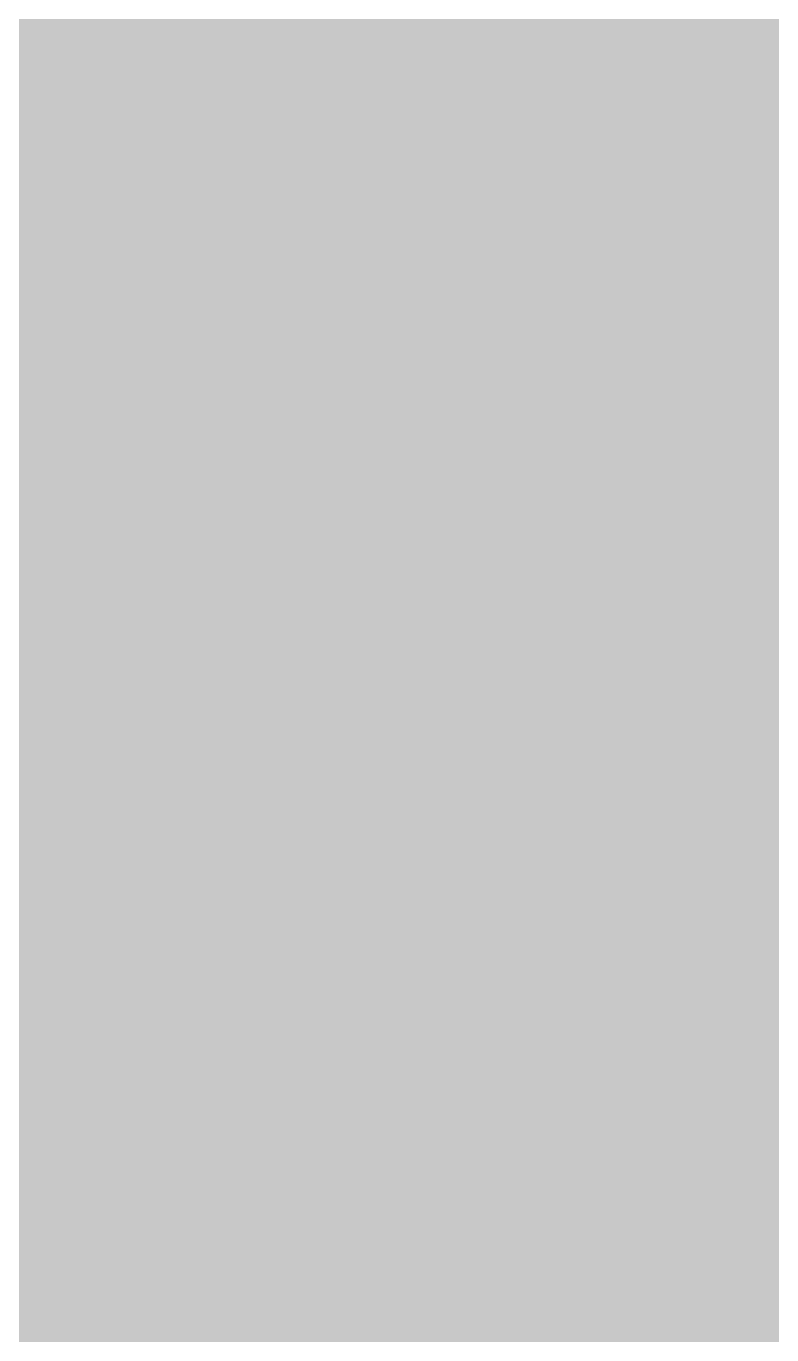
# Model space of a CAD drawing. Header units: millimetres. Extents: x -0.5 to 77.7, y -66.2 to -6.
# Drawn here: x 47.39113 to 47.39441, y -22.77787 to -22.77211 of the extents above; entities that cross this region are included whole.
import ezdxf

# ---------------------------------------------------------------- set-up
doc = ezdxf.new("R2010")
doc.units = ezdxf.units.MM
doc.header["$MEASUREMENT"] = 0
doc.layers.add('Inner1', color=7, linetype='Continuous', true_color=0x999966)
doc.layers.add('Top-Silkscreen-Layer', color=7, linetype='Continuous', true_color=0xffcc00)

msp = doc.modelspace()

# ---------------------------------------------------------------- hatches: boundary and pattern name
at = {"layer": 'Inner1'}
msp.add_hatch(color=256, dxfattribs=at).paths.add_polyline_path([(77.2390145, -6.4541529), (77.2390145, -65.6819914), (-0.02286, -65.6819914), (-0.02286, -6.4541529)])

# ---------------------------------------------------------------- linework, layer by layer
at = {"layer": 'Top-Silkscreen-Layer', "const_width": 0.2540005}
for points in [[(47.293098, -22.5868623), (47.2980955, -22.579332), (47.3030929, -22.5890907)], [(47.3778008, -22.6129268), (47.3971303, -22.5920475), (47.415666, -22.6138225)], [(47.3355923, -22.6381392), (47.3287216, -22.640994), (47.3030929, -22.6852214), (47.3030929, -22.7050884), (47.318098, -22.7226905), (47.3221239, -22.7600358), (47.3234638, -22.8347264), (47.3749179, -22.8312234), (47.3880942, -22.8193382), (47.3880942, -22.7969878), (47.3880942, -22.7746447), (47.3733304, -22.7621186), (47.3585666, -22.7495998), (47.3634434, -22.7391419), (47.3807091, -22.7144757), (47.3665931, -22.6395448), (47.3584714, -22.633806)], [(47.4342016, -22.6355903), (47.422397, -22.6427273), (47.4031691, -22.6837867), (47.4030929, -22.7050884), (47.418098, -22.7226905), (47.4219715, -22.7600358), (47.4064203, -22.7836606), (47.401988, -22.8016196), (47.4088397, -22.8180637), (47.4338841, -22.8396786), (47.4520769, -22.8448492), (47.4688346, -22.8336631), (47.4855923, -22.822477), (47.4871163, -22.7988012), (47.488634, -22.7751327), (47.4697046, -22.7603781), (47.4569347, -22.7456235), (47.4630942, -22.7372266), (47.4733368, -22.7225448), (47.4724351, -22.6448829), (47.4576078, -22.6360855)]]:
    msp.add_lwpolyline(points, dxfattribs=at)
for points in [[(47.2280929, -22.6463904), (47.2080967, -22.6860953), (47.2080967, -22.7046514), (47.2212666, -22.7165367), (47.2685552, -22.7195444)], [(47.6186949, -22.6524423), (47.6526866, -22.7256618), (47.6880942, -22.6809902)], [(47.5215588, -22.6464268), (47.5153675, -22.7143519), (47.5718445, -22.7170173), (47.5880942, -22.7056564), (47.5880942, -22.6881053)], [(47.2203649, -22.7711709), (47.2480954, -22.8373773), (47.2880942, -22.802945)], [(47.5189426, -22.7662333), (47.5075634, -22.775373), (47.509081, -22.7986337), (47.5105987, -22.8218944), (47.5240988, -22.8334155), (47.5376053, -22.8449293), (47.553893, -22.8395693), (47.5794519, -22.8160173), (47.5887165, -22.797818), (47.5834397, -22.7865081)], [(47.3255974, -22.8786333), (47.3081729, -22.9158038), (47.3080967, -22.934025), (47.3212667, -22.9459102), (47.3734828, -22.9410381)], [(47.4212667, -22.9983524), (47.420365, -23.0526735), (47.4727335, -23.0516394)], [(47.2342397, -22.8756183), (47.2203586, -22.8952377), (47.2128402, -22.9119222), (47.2204094, -22.9287159), (47.2750195, -22.9287305), (47.2824109, -22.9117256), (47.2755847, -22.8966287)], [(47.4192093, -22.8807089), (47.4080967, -22.8896374), (47.4080967, -22.9119222), (47.4080967, -22.934207), (47.4192093, -22.9431355), (47.4488702, -22.952064), (47.4674122, -22.952064), (47.4777564, -22.9354087)], [(47.5191902, -22.8847799), (47.5196665, -22.9395962), (47.5760673, -22.9280824), (47.5836619, -22.9112304), (47.5743845, -22.8929437), (47.5651072, -22.8746497), (47.5476954, -22.8729456), (47.5302837, -22.8712415)]]:
    msp.add_lwpolyline(points, close=True, dxfattribs=at)

doc.saveas('drawing.dxf')
